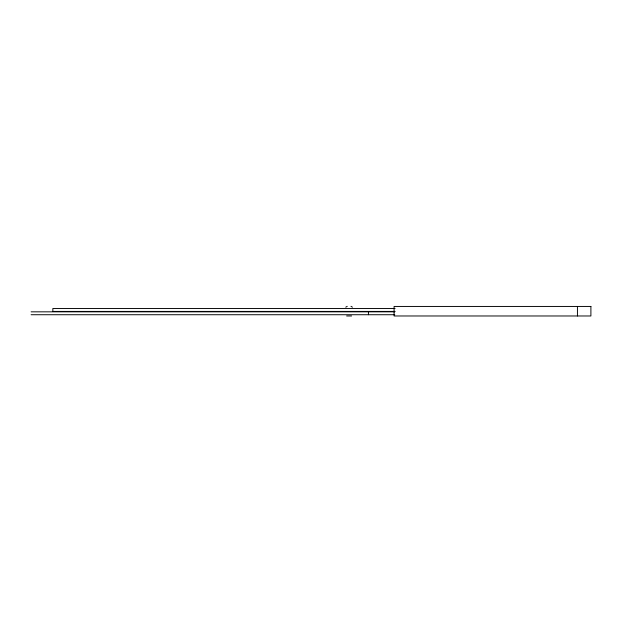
<?xml version="1.0" encoding="UTF-8"?>
<svg xmlns="http://www.w3.org/2000/svg" width="622" height="622" viewBox="0 0 622 622"><rect width="100%" height="100%" fill="white"/><g stroke="black" fill="none" stroke-linecap="round" stroke-linejoin="round"><path stroke-width="0.93" d="M345.746 307.19L347.239 306.327M395.087 308.512L52.847 308.512L52.847 311.412L395.087 311.412M31.1 311.832L394.752 311.832M31.1 314.732L394.752 314.732M346.625 315.976L351.593 315.976M350.979 306.327L352.472 307.19M577.441 306.444L577.441 315.976M368.442 311.832L368.442 314.732M590.9 306.444L394.084 306.444L394.084 315.976L590.9 315.976L590.9 306.444"/></g></svg>
